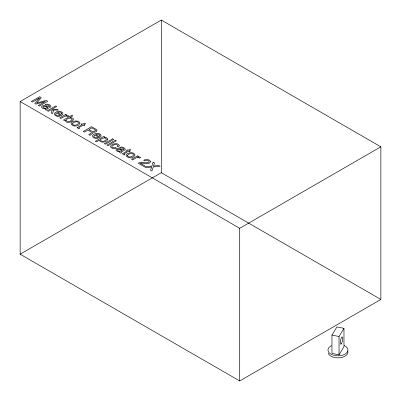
<?xml version="1.0" encoding="UTF-8"?>
<svg xmlns="http://www.w3.org/2000/svg" width="401" height="401" viewBox="0 0 401 401"><rect width="100%" height="100%" fill="white"/><g stroke="black" fill="none" stroke-linecap="round" stroke-linejoin="round"><path stroke-width="0.6" d="M331.958 335.086L336.9 326.925L343.963 328.354L343.963 346.685L339.025 354.845L331.958 353.416L331.958 335.086L339.025 336.509L343.963 328.354M20.14 101.543L161.292 20.05L380.86 146.816L380.86 299.457L239.708 380.95L20.14 254.184L20.14 101.543L239.708 228.309L380.86 146.816M20.14 254.184L161.292 172.691L380.86 299.457M339.025 336.509L339.025 354.845M239.708 228.309L239.708 380.95M161.292 20.05L161.292 172.691M344.118 345.517A9.98 5.759 0 0 1 345.401 353.893A9.98 5.759 0 0 1 330.84 354.088A9.98 5.759 0 0 1 331.447 345.687M347.767 351.015A9.98 5.759 0 0 1 339.822 357.752A9.98 5.759 0 0 1 328.158 353.161M119.287 145.613L118.34 147.057L117.348 146.48L117.869 145.703L117.724 145.297C116.014 143.738 113.102 144.781 111.894 146.465A1.774 1.023 0 0 0 112.135 147.282L113.879 147.889L115.463 147.568L116.455 148.144L115.107 148.576A2.952 1.704 0 0 1 113.222 148.606C105.298 146.31 117.458 140.781 119.287 145.613M77.248 127.683L78.726 128.846L79.533 128.38L78.822 127.919L79.032 127.548L83.007 125.257L83.979 125.819L84.811 125.333L83.839 124.771L85.538 123.794L84.506 123.197L82.806 124.175L81.984 123.698L81.147 124.185L81.969 124.661L77.248 127.683M122.526 153.824L124.009 154.992L124.816 154.525L124.104 154.064L124.315 153.693L128.29 151.398L129.257 151.959L130.094 151.478L129.122 150.916L130.821 149.934L129.789 149.337L128.089 150.32L127.262 149.844L126.43 150.325L127.252 150.801L122.526 153.824M55.644 114.1C55.829 115.628 58.065 115.794 59.258 115.403L60.26 115.984C57.163 117.769 51.052 113.964 56.556 111.864C59.203 109.689 66.265 113.217 61.152 115.568L56.696 112.992L55.644 114.1M93.814 136.139C93.994 137.663 96.23 137.829 97.423 137.438L98.43 138.019C95.328 139.804 89.217 135.999 94.721 133.899C97.368 131.723 104.43 135.252 99.323 137.603L94.862 135.027L93.814 136.139M49.493 106.044L49.463 106.38C47.218 108.009 44.3 103.859 41.904 106.175C40.456 108.09 44.19 108.982 45.559 108.766L45.173 109.197L45.569 109.854L46.376 110.205L47.128 109.764C44.927 108.736 50.797 107.944 50.942 106.35L50.887 106.049C49.689 104.33 47.067 103.513 45.188 104.601L46.14 105.152L47.869 104.957L49.493 106.044M123.889 148.992L123.859 149.332C121.613 150.961 118.696 146.806 116.3 149.127C114.846 151.042 118.586 151.934 119.954 151.718L119.568 152.144L119.964 152.806L120.771 153.152L121.523 152.716C119.323 151.688 125.192 150.896 125.338 149.302L125.282 149.002C124.084 147.282 121.463 146.465 119.583 147.553L120.536 148.104L122.265 147.909L123.889 148.992M72.411 123.693L72.375 123.999C73.664 126.295 77.624 125.142 78.601 123.122L78.275 122.45L77.358 121.909A1.97 1.138 0 0 0 75.759 121.764L73.609 122.511L72.411 123.693M127.403 155.443L127.363 155.743C128.651 158.044 132.611 156.891 133.588 154.866L133.267 154.195L132.345 153.658A1.97 1.138 0 0 0 130.746 153.508L128.596 154.26L127.403 155.443M96.957 130.43L96.556 131.338L95.207 132.109L92.796 132.235L92.776 133.317L90.526 134.851L90.19 135.468L88.801 134.666L91.238 132.947L91.403 132.21L87.969 130.049L84.385 132.114L83.258 131.463L91.603 126.646L96.27 129.418L96.957 130.43M72.14 119.297C71.353 121.333 67.644 122.521 66.185 120.495L66.165 120.125C67.183 118.225 70.912 117.132 72.14 119.297M65.213 120.15C66.33 126.325 79.884 118.165 69.834 117.538L72.862 115.789L71.869 115.217L63.488 120.054L64.436 120.596L65.213 120.15M79.964 123.237C77.152 130.059 64.461 122.691 75.759 120.957A3.554 2.05 0 0 1 78.08 121.313L79.278 121.989L79.964 123.237M134.952 154.986C132.145 161.809 119.448 154.435 130.746 152.701A3.554 2.05 0 0 1 133.067 153.057L134.265 153.738L134.952 154.986M43.017 106.821L42.957 107.132C44 108.636 46.461 108.521 47.799 107.418L44.656 106.325L43.017 106.821M117.413 149.773L117.353 150.084C118.395 151.588 120.856 151.473 122.195 150.37L119.052 149.277L117.413 149.773M61.769 113.383L60.917 114.491L57.533 112.541C58.817 111.879 61.163 111.774 61.769 113.383M99.934 135.418L99.082 136.525L95.704 134.576C96.982 133.914 99.328 133.809 99.934 135.418M95.368 130.365C93.989 132.942 90.471 130.606 88.912 129.503L91.764 127.859L95.002 129.779L95.368 130.365M150.621 161.798C148.686 165.683 143.518 162.25 140.335 163.302L144.781 165.869L143.814 166.425L138.225 163.202C141.533 160.771 145.753 164.245 148.936 162.084L148.921 161.152L147.854 160.47L146.139 160.34L144.716 160.886L143.678 160.285C145.758 158.926 149.794 159.137 150.621 161.798M107.859 139.388C106.551 142.18 101.578 143.307 99.508 140.736L99.488 140.044L96.38 141.844L95.353 141.252L103.839 136.35L104.836 136.926L104.029 137.393C105.448 137.262 107.739 137.628 107.859 139.388M153.112 162.154L151.844 166.119L144.576 166.866L145.939 167.653L151.683 167.006L150.5 170.29L151.904 171.097L153.247 166.931L160.119 166.199L158.771 165.423L153.463 166.044L154.525 162.971L153.112 162.154M53.774 110.044L52.426 113.663L51.117 112.912L52.29 110.039L50.646 109.999L48.361 111.318L47.378 110.751L55.729 105.929L56.711 106.501L51.864 109.298L57.072 109.318L58.381 110.074L53.774 110.044M100.606 139.598L100.461 140.33C101.954 142.255 105.323 141.157 106.415 139.327L106.405 138.957C104.997 137.027 101.974 138.144 100.606 139.598M39.433 98.034L34.792 103.483L35.91 104.13L45.333 101.438L38.27 105.493L39.343 106.11L47.694 101.293L46.09 100.365L36.651 103.067L41.308 97.608L39.689 96.671L31.343 101.493L32.421 102.115L39.433 98.034M65.809 114.365L59.724 117.879L60.746 118.465L64.962 116.155L66.686 116.1L67.799 116.631L68.877 116.009L67.894 115.538L65.729 115.533L66.782 114.922L65.809 114.365M112.711 138.831L104.36 143.648L105.388 144.24L113.734 139.418L112.711 138.831M112.977 141.628L106.922 145.127L107.959 145.728L114.019 142.23L112.977 141.628M115.267 140.305L114.11 140.977L115.147 141.573L116.31 140.906L115.267 140.305M137.618 155.824L131.533 159.337L132.556 159.924L136.771 157.613L138.495 157.558L139.608 158.094L140.686 157.468L139.703 156.997L137.538 156.991L138.591 156.385L137.618 155.824M341.497 343.637A3.744 1.008 -78.6 0 0 342.564 337.286A3.744 1.008 -78.6 0 0 340.424 340.82A3.744 1.008 -78.6 0 0 341.497 343.637"/></g></svg>
